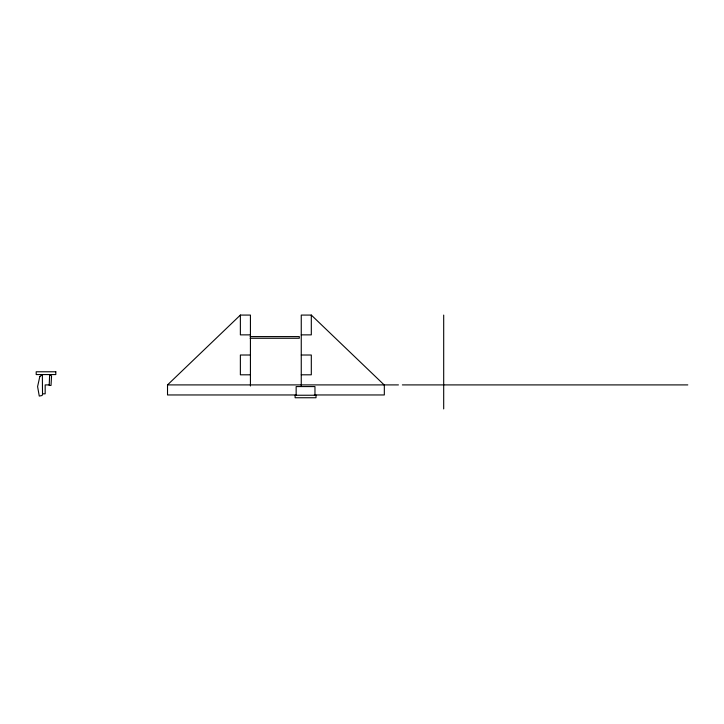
<?xml version="1.0" encoding="UTF-8"?>
<svg xmlns="http://www.w3.org/2000/svg" width="724" height="724" viewBox="0 0 724 724"><rect width="100%" height="100%" fill="white"/><g stroke="black" fill="none" stroke-linecap="round" stroke-linejoin="round"><path stroke-width="1.09" d="M296.243 394.96L167.516 394.96L167.516 384.906L240.368 315.076L250.423 315.076L250.423 386.001M384.163 384.906L311.311 315.076L301.256 315.076L301.256 386.001M250.423 334.868L240.368 334.868L240.368 315.076M301.256 334.868L311.311 334.868L311.311 315.076M250.142 336.588L299.302 336.588L299.302 338.262L250.142 338.262M250.423 355.013L240.368 355.013L240.368 374.806L250.423 374.806M301.256 355.013L311.311 355.013L311.311 374.806L301.256 374.806M49.232 384.906L45.169 384.906L45.169 393.838L42.517 393.838M167.516 384.906L398.444 384.906M402.354 384.906L687.8 384.906M314.316 394.96L384.326 394.96L384.326 384.906M443.694 315.076L443.694 408.924M314.967 395.241L314.967 386.58L296.152 386.58L296.152 395.241M49.648 374.57L49.205 385.458L51.006 385.458L51.558 375.964L49.648 374.57M39.829 376.525L37.594 386.58L39.268 396.073L42.064 395.512L42.517 394.399L42.363 374.57L39.829 376.525M55.811 371.774L36.2 371.774L36.2 374.57L55.811 374.57L55.811 371.774M316.008 395.241L295.111 395.241L295.111 397.748L316.008 397.748L316.008 395.241"/></g></svg>
